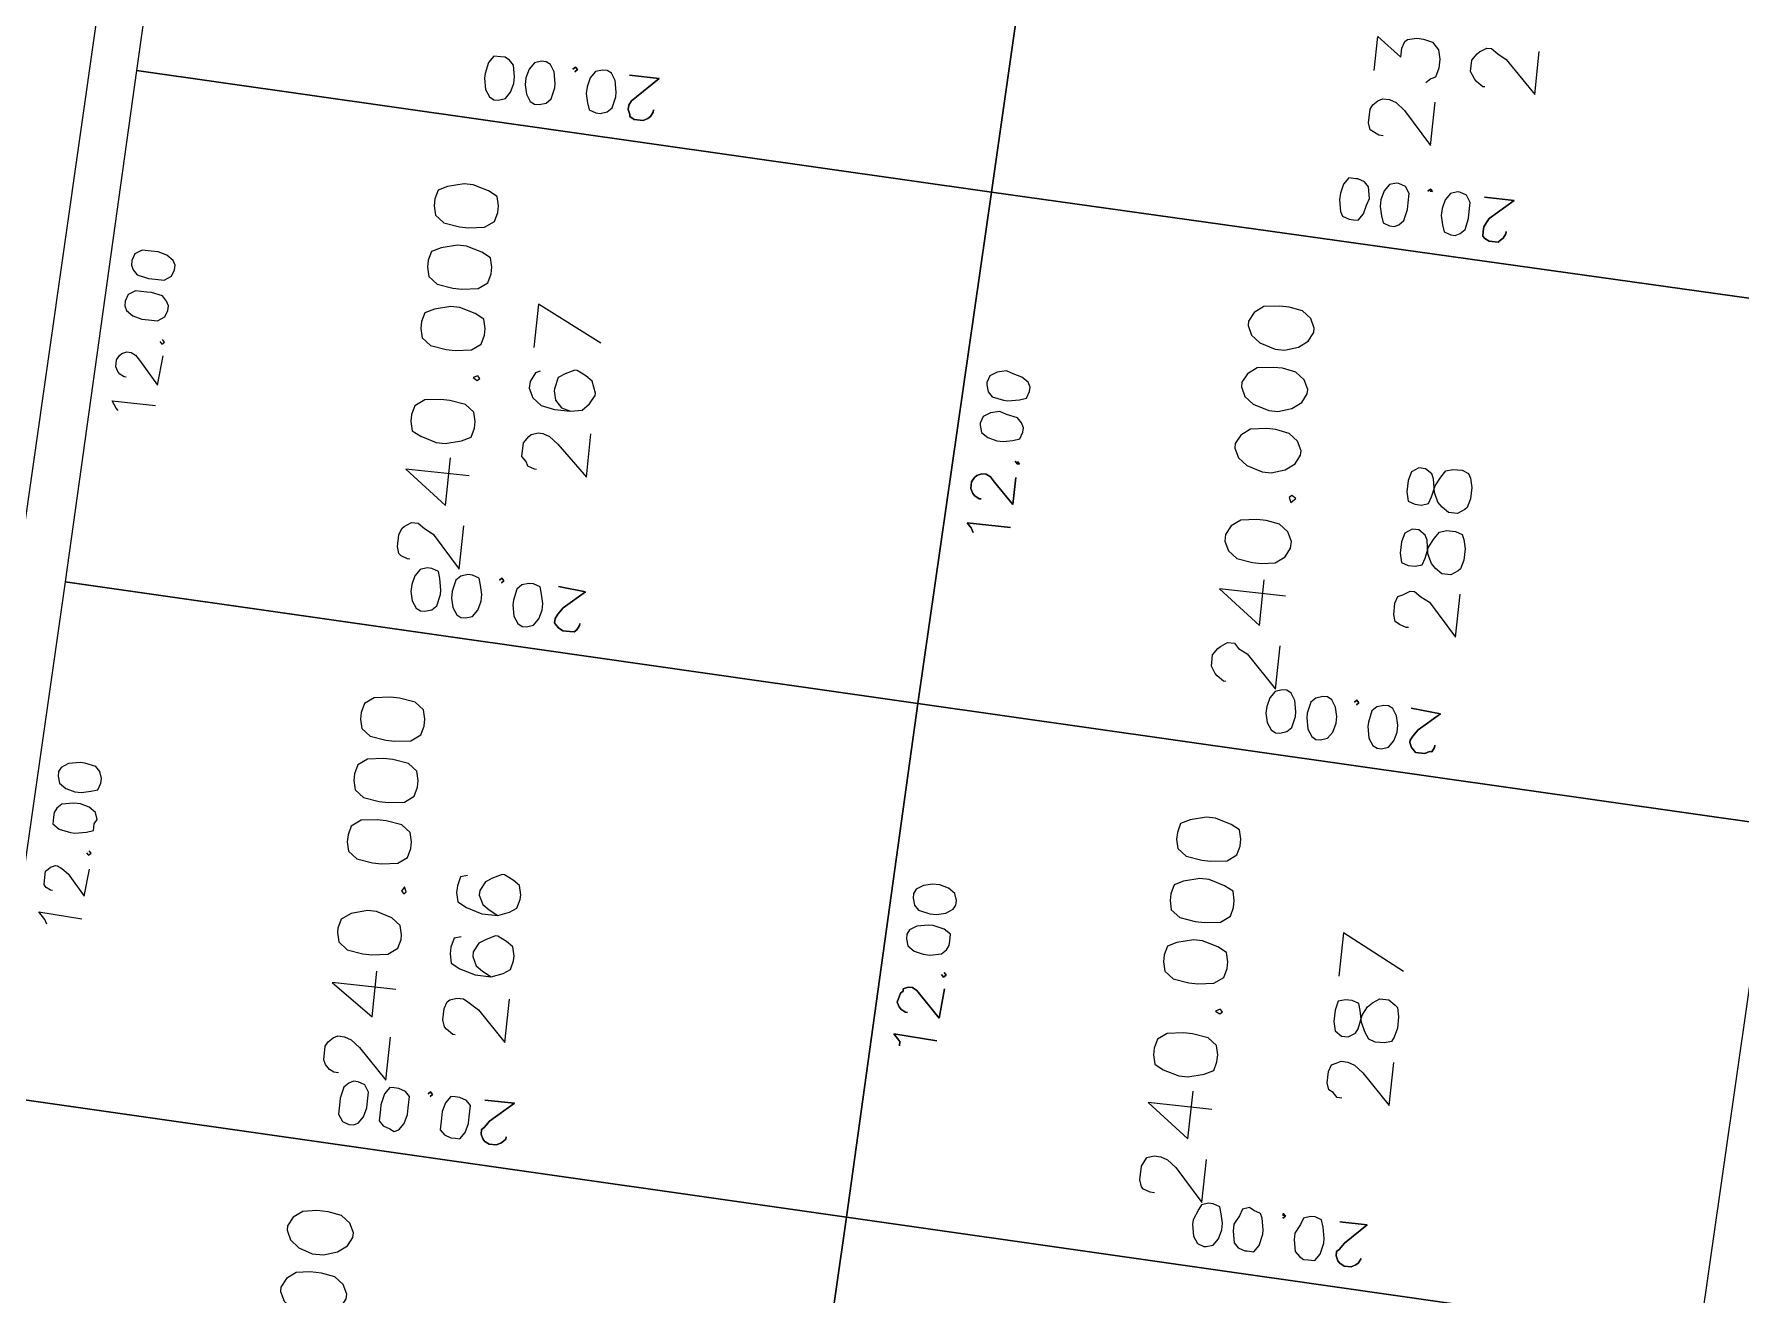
# Model space of a CAD drawing. Header units: metres. Extents: x -977055 to 805873, y -1033982 to 242021.
# Drawn here: x 2636.78 to 2676.52, y 898.19 to 927.55 of the extents above; entities that cross this region are included whole.
import ezdxf

# ---------------------------------------------------------------- set-up
doc = ezdxf.new("R2010")
doc.units = ezdxf.units.M
for name, color, linetype in [('PDF_acera', 7, 'Continuous'), ('PDF_areas por lote', 7, 'Continuous'), ('PDF_COTAS', 7, 'Continuous'), ('PDF_LOTES', 7, 'Continuous'), ('PDF_No. lotes', 7, 'Continuous')]:
    doc.layers.add(name, color=color, linetype=linetype)

# ---------------------------------------------------------------- blocks, each defined once
blk = doc.blocks.new('CALLE')
at = {"layer": 'PDF_acera', "lineweight": 9}
blk.add_lwpolyline([(-75.188736, -210.83328), (-74.130336, -179.71632), (-75.400416, -178.361568), (-132.08832, -176.414112), (-133.443072, -177.684192), (-134.501472, -208.801152), (-133.231392, -210.155904), (-76.543488, -212.10336)], close=True, dxfattribs=at)
at = {"layer": 'PDF_areas por lote', "lineweight": 9}
for points in [[(-106.813728, -183.992256), (-106.983072, -184.076928), (-107.11008, -184.246272), (-107.194752, -184.500288), (-107.194752, -184.711968), (-107.11008, -184.965984), (-106.983072, -185.135328), (-106.813728, -185.22), (-106.729056, -185.22), (-106.559712, -185.135328), (-106.432704, -184.965984), (-106.390368, -184.711968), (-106.390368, -184.500288), (-106.432704, -184.246272), (-106.559712, -184.076928), (-106.729056, -183.992256)], [(-105.670656, -183.992256), (-105.84, -184.076928), (-105.967008, -184.246272), (-106.05168, -184.500288), (-106.05168, -184.711968), (-105.967008, -184.965984), (-105.84, -185.135328), (-105.670656, -185.22), (-105.585984, -185.22), (-105.41664, -185.135328), (-105.289632, -184.965984), (-105.247296, -184.711968), (-105.247296, -184.500288), (-105.289632, -184.246272), (-105.41664, -184.076928), (-105.585984, -183.992256)], [(-100.082304, -184.330944), (-100.251648, -184.37328), (-100.378656, -184.542624), (-100.420992, -184.838976), (-100.420992, -185.00832), (-100.378656, -185.304672), (-100.251648, -185.474016), (-100.082304, -185.516352), (-99.997632, -185.516352), (-99.828288, -185.474016), (-99.70128, -185.304672), (-99.616608, -185.00832), (-99.616608, -184.838976), (-99.70128, -184.542624), (-99.828288, -184.37328), (-99.997632, -184.330944)], [(-98.388864, -184.330944), (-98.558208, -184.37328), (-98.685216, -184.542624), (-98.727552, -184.838976), (-98.727552, -185.00832), (-98.685216, -185.304672), (-98.558208, -185.474016), (-98.388864, -185.516352), (-98.261856, -185.516352), (-98.092512, -185.474016), (-97.965504, -185.304672), (-97.923168, -185.00832), (-97.923168, -184.838976), (-97.965504, -184.542624), (-98.092512, -184.37328), (-98.261856, -184.330944)], [(-97.245792, -184.330944), (-97.415136, -184.37328), (-97.542144, -184.542624), (-97.58448, -184.838976), (-97.58448, -185.00832), (-97.542144, -185.304672), (-97.415136, -185.474016), (-97.245792, -185.516352), (-97.118784, -185.516352), (-96.94944, -185.474016), (-96.822432, -185.304672), (-96.780096, -185.00832), (-96.780096, -184.838976), (-96.822432, -184.542624), (-96.94944, -184.37328), (-97.118784, -184.330944)], [(-96.10272, -184.330944), (-96.272064, -184.37328), (-96.399072, -184.542624), (-96.441408, -184.838976), (-96.441408, -185.00832), (-96.399072, -185.304672), (-96.272064, -185.474016), (-96.10272, -185.516352), (-95.975712, -185.516352), (-95.806368, -185.474016), (-95.67936, -185.304672), (-95.637024, -185.00832), (-95.637024, -184.838976), (-95.67936, -184.542624), (-95.806368, -184.37328), (-95.975712, -184.330944)], [(-90.514368, -184.669632), (-90.683712, -184.711968), (-90.768384, -184.881312), (-90.853056, -185.177664), (-90.853056, -185.347008), (-90.768384, -185.64336), (-90.683712, -185.812704), (-90.514368, -185.85504), (-90.38736, -185.85504), (-90.218016, -185.812704), (-90.091008, -185.64336), (-90.048672, -185.347008), (-90.048672, -185.177664), (-90.091008, -184.881312), (-90.218016, -184.711968), (-90.38736, -184.669632)], [(-88.778592, -184.669632), (-88.947936, -184.711968), (-89.074944, -184.881312), (-89.11728, -185.177664), (-89.11728, -185.347008), (-89.074944, -185.64336), (-88.947936, -185.812704), (-88.778592, -185.85504), (-88.651584, -185.85504), (-88.48224, -185.812704), (-88.397568, -185.64336), (-88.312896, -185.347008), (-88.312896, -185.177664), (-88.397568, -184.881312), (-88.48224, -184.711968), (-88.651584, -184.669632)], [(-87.63552, -184.669632), (-87.804864, -184.711968), (-87.931872, -184.881312), (-87.974208, -185.177664), (-87.974208, -185.347008), (-87.931872, -185.64336), (-87.804864, -185.812704), (-87.63552, -185.85504), (-87.508512, -185.85504), (-87.339168, -185.812704), (-87.254496, -185.64336), (-87.169824, -185.347008), (-87.169824, -185.177664), (-87.254496, -184.881312), (-87.339168, -184.711968), (-87.508512, -184.669632)], [(-86.492448, -184.669632), (-86.661792, -184.711968), (-86.7888, -184.881312), (-86.831136, -185.177664), (-86.831136, -185.347008), (-86.7888, -185.64336), (-86.661792, -185.812704), (-86.492448, -185.85504), (-86.36544, -185.85504), (-86.196096, -185.812704), (-86.111424, -185.64336), (-86.026752, -185.347008), (-86.026752, -185.177664), (-86.111424, -184.881312), (-86.196096, -184.711968), (-86.36544, -184.669632)], [(-99.193248, -185.43168), (-99.235584, -185.474016), (-99.193248, -185.516352), (-99.108576, -185.474016)], [(-89.582976, -185.728032), (-89.625312, -185.812704), (-89.582976, -185.85504), (-89.54064, -185.812704)], [(-100.717344, -199.61424), (-100.886688, -199.656576), (-100.97136, -199.82592), (-101.056032, -200.122272), (-101.056032, -200.291616), (-100.97136, -200.587968), (-100.886688, -200.757312), (-100.717344, -200.799648), (-100.590336, -200.799648), (-100.420992, -200.757312), (-100.293984, -200.587968), (-100.251648, -200.291616), (-100.251648, -200.122272), (-100.293984, -199.82592), (-100.420992, -199.656576), (-100.590336, -199.61424)], [(-98.981568, -199.61424), (-99.150912, -199.656576), (-99.27792, -199.82592), (-99.320256, -200.122272), (-99.320256, -200.291616), (-99.27792, -200.587968), (-99.150912, -200.757312), (-98.981568, -200.799648), (-98.85456, -200.799648), (-98.685216, -200.757312), (-98.600544, -200.587968), (-98.515872, -200.291616), (-98.515872, -200.122272), (-98.600544, -199.82592), (-98.685216, -199.656576), (-98.85456, -199.61424)], [(-97.838496, -199.61424), (-98.00784, -199.656576), (-98.134848, -199.82592), (-98.177184, -200.122272), (-98.177184, -200.291616), (-98.134848, -200.587968), (-98.00784, -200.757312), (-97.838496, -200.799648), (-97.711488, -200.799648), (-97.542144, -200.757312), (-97.457472, -200.587968), (-97.3728, -200.291616), (-97.3728, -200.122272), (-97.457472, -199.82592), (-97.542144, -199.656576), (-97.711488, -199.61424)], [(-96.695424, -199.61424), (-96.864768, -199.656576), (-96.991776, -199.82592), (-97.034112, -200.122272), (-97.034112, -200.291616), (-96.991776, -200.587968), (-96.864768, -200.757312), (-96.695424, -200.799648), (-96.568416, -200.799648), (-96.399072, -200.757312), (-96.3144, -200.587968), (-96.229728, -200.291616), (-96.229728, -200.122272), (-96.3144, -199.82592), (-96.399072, -199.656576), (-96.568416, -199.61424)], [(-91.107072, -199.910592), (-91.276416, -199.995264), (-91.403424, -200.164608), (-91.44576, -200.46096), (-91.44576, -200.630304), (-91.403424, -200.88432), (-91.276416, -201.053664), (-91.107072, -201.138336), (-90.980064, -201.138336), (-90.81072, -201.053664), (-90.683712, -200.88432), (-90.641376, -200.630304), (-90.641376, -200.46096), (-90.683712, -200.164608), (-90.81072, -199.995264), (-90.980064, -199.910592)], [(-89.371296, -199.910592), (-89.54064, -199.995264), (-89.667648, -200.164608), (-89.75232, -200.46096), (-89.75232, -200.630304), (-89.667648, -200.88432), (-89.54064, -201.053664), (-89.371296, -201.138336), (-89.286624, -201.138336), (-89.11728, -201.053664), (-88.990272, -200.88432), (-88.947936, -200.630304), (-88.947936, -200.46096), (-88.990272, -200.164608), (-89.11728, -199.995264), (-89.286624, -199.910592)], [(-88.228224, -199.910592), (-88.397568, -199.995264), (-88.524576, -200.164608), (-88.609248, -200.46096), (-88.609248, -200.630304), (-88.524576, -200.88432), (-88.397568, -201.053664), (-88.228224, -201.138336), (-88.143552, -201.138336), (-87.974208, -201.053664), (-87.8472, -200.88432), (-87.804864, -200.630304), (-87.804864, -200.46096), (-87.8472, -200.164608), (-87.974208, -199.995264), (-88.143552, -199.910592)], [(-87.085152, -199.910592), (-87.254496, -199.995264), (-87.381504, -200.164608), (-87.466176, -200.46096), (-87.466176, -200.630304), (-87.381504, -200.88432), (-87.254496, -201.053664), (-87.085152, -201.138336), (-87.00048, -201.138336), (-86.831136, -201.053664), (-86.704128, -200.88432), (-86.661792, -200.630304), (-86.661792, -200.46096), (-86.704128, -200.164608), (-86.831136, -199.995264), (-87.00048, -199.910592)], [(-99.785952, -200.67264), (-99.828288, -200.757312), (-99.785952, -200.799648), (-99.743616, -200.757312)], [(-90.17568, -201.011328), (-90.260352, -201.053664), (-90.17568, -201.138336), (-90.133344, -201.053664)]]:
    blk.add_lwpolyline(points, close=True, dxfattribs=at)
for points in [[(-102.6648, -184.627296), (-102.6648, -184.542624), (-102.622464, -184.457952), (-102.537792, -184.37328), (-102.45312, -184.330944), (-102.199104, -184.330944), (-102.114432, -184.37328), (-102.02976, -184.457952), (-101.987424, -184.542624), (-101.987424, -184.669632), (-102.02976, -184.79664), (-102.156768, -184.965984), (-102.707136, -185.516352), (-101.902752, -185.516352)], [(-101.013696, -185.516352), (-101.013696, -184.330944), (-101.564064, -185.135328), (-100.717344, -185.135328)], [(-93.054528, -184.923648), (-93.054528, -184.881312), (-93.012192, -184.754304), (-92.969856, -184.711968), (-92.842848, -184.669632), (-92.631168, -184.669632), (-92.50416, -184.711968), (-92.461824, -184.754304), (-92.377152, -184.881312), (-92.377152, -185.00832), (-92.461824, -185.135328), (-92.546496, -185.304672), (-93.1392, -185.85504), (-92.334816, -185.85504)], [(-91.403424, -185.85504), (-91.403424, -184.669632), (-91.996128, -185.474016), (-91.107072, -185.474016)], [(-103.257504, -199.910592), (-103.257504, -199.82592), (-103.215168, -199.698912), (-103.172832, -199.656576), (-103.045824, -199.61424), (-102.791808, -199.61424), (-102.707136, -199.656576), (-102.622464, -199.698912), (-102.580128, -199.82592), (-102.580128, -199.952928), (-102.622464, -200.079936), (-102.749472, -200.24928), (-103.342176, -200.799648), (-102.537792, -200.799648)], [(-101.6064, -200.799648), (-101.6064, -199.61424), (-102.199104, -200.418624), (-101.310048, -200.418624)], [(-93.689568, -200.206944), (-93.689568, -200.164608), (-93.604896, -200.0376), (-93.56256, -199.995264), (-93.435552, -199.910592), (-93.223872, -199.910592), (-93.096864, -199.995264), (-93.054528, -200.0376), (-92.969856, -200.164608), (-92.969856, -200.291616), (-93.054528, -200.376288), (-93.1392, -200.545632), (-93.731904, -201.138336), (-92.92752, -201.138336)], [(-91.996128, -201.138336), (-91.996128, -199.910592), (-92.588832, -200.714976), (-91.742112, -200.714976)], [(-83.317248, -202.027392), (-83.317248, -201.94272), (-83.274912, -201.858048), (-83.232576, -201.773376), (-83.105568, -201.73104), (-82.851552, -201.73104), (-82.76688, -201.773376), (-82.682208, -201.858048), (-82.639872, -201.94272), (-82.639872, -202.069728), (-82.682208, -202.196736), (-82.809216, -202.36608), (-83.40192, -202.916448), (-82.597536, -202.916448)], [(-82.13184, -201.73104), (-81.4968, -201.73104), (-81.835488, -202.196736), (-81.666144, -202.196736), (-81.539136, -202.239072), (-81.4968, -202.281408), (-81.454464, -202.450752), (-81.454464, -202.57776), (-81.4968, -202.747104), (-81.623808, -202.874112), (-81.793152, -202.916448), (-81.962496, -202.916448), (-82.13184, -202.874112), (-82.174176, -202.78944), (-82.258848, -202.704768)]]:
    blk.add_lwpolyline(points, dxfattribs=at)
at = {"layer": 'PDF_COTAS', "lineweight": 9}
for points in [[(-100.505664, -178.954272), (-100.420992, -178.911936), (-100.293984, -178.784928), (-100.33632, -179.589312)], [(-99.870624, -178.996608), (-99.870624, -178.954272), (-99.828288, -178.8696), (-99.785952, -178.827264), (-99.70128, -178.827264), (-99.531936, -178.827264), (-99.4896, -178.8696), (-99.447264, -178.911936), (-99.404928, -178.996608), (-99.404928, -179.038944), (-99.447264, -179.123616), (-99.531936, -179.250624), (-99.91296, -179.589312), (-99.404928, -179.631648)], [(-90.895392, -179.250624), (-90.853056, -179.208288), (-90.726048, -179.123616), (-90.726048, -179.928)], [(-90.260352, -179.335296), (-90.260352, -179.29296), (-90.218016, -179.208288), (-90.17568, -179.165952), (-90.091008, -179.123616), (-89.964, -179.123616), (-89.879328, -179.165952), (-89.836992, -179.208288), (-89.794656, -179.29296), (-89.794656, -179.377632), (-89.836992, -179.462304), (-89.921664, -179.546976), (-90.345024, -179.928), (-89.794656, -179.970336)], [(-99.108576, -179.546976), (-99.150912, -179.589312), (-99.108576, -179.631648), (-99.06624, -179.589312)], [(-89.54064, -179.885664), (-89.582976, -179.928), (-89.54064, -179.970336), (-89.498304, -179.928)]]:
    blk.add_lwpolyline(points, dxfattribs=at)
for points in [[(-98.515872, -178.8696), (-98.64288, -178.8696), (-98.727552, -178.996608), (-98.769888, -179.208288), (-98.769888, -179.29296), (-98.727552, -179.50464), (-98.685216, -179.631648), (-98.558208, -179.631648), (-98.473536, -179.673984), (-98.346528, -179.631648), (-98.261856, -179.50464), (-98.21952, -179.335296), (-98.21952, -179.208288), (-98.261856, -178.996608), (-98.346528, -178.911936), (-98.4312, -178.8696)], [(-97.753824, -178.8696), (-97.880832, -178.911936), (-97.965504, -179.038944), (-98.00784, -179.208288), (-98.00784, -179.335296), (-97.965504, -179.50464), (-97.923168, -179.631648), (-97.79616, -179.673984), (-97.711488, -179.673984), (-97.58448, -179.631648), (-97.499808, -179.546976), (-97.457472, -179.335296), (-97.457472, -179.250624), (-97.499808, -179.038944), (-97.58448, -178.911936), (-97.669152, -178.8696)], [(-88.947936, -179.165952), (-89.032608, -179.208288), (-89.11728, -179.335296), (-89.159616, -179.50464), (-89.159616, -179.631648), (-89.159616, -179.800992), (-89.074944, -179.928), (-88.947936, -179.970336), (-88.863264, -179.970336), (-88.778592, -179.928), (-88.69392, -179.843328), (-88.651584, -179.631648), (-88.651584, -179.546976), (-88.651584, -179.335296), (-88.736256, -179.208288), (-88.863264, -179.165952)], [(-88.185888, -179.208288), (-88.27056, -179.250624), (-88.355232, -179.335296), (-88.397568, -179.546976), (-88.397568, -179.673984), (-88.397568, -179.843328), (-88.312896, -179.970336), (-88.185888, -180.012672), (-88.101216, -180.012672), (-88.016544, -179.970336), (-87.931872, -179.843328), (-87.889536, -179.673984), (-87.889536, -179.546976), (-87.889536, -179.377632), (-87.974208, -179.250624), (-88.101216, -179.208288)], [(-103.596192, -185.00832), (-103.553856, -185.092992), (-103.426848, -185.177664), (-103.257504, -185.22), (-103.130496, -185.22), (-102.961152, -185.22), (-102.834144, -185.135328), (-102.791808, -185.00832), (-102.791808, -184.923648), (-102.834144, -184.838976), (-102.918816, -184.754304), (-103.130496, -184.711968), (-103.257504, -184.711968), (-103.426848, -184.711968), (-103.553856, -184.79664), (-103.596192, -184.923648)], [(-103.596192, -185.00832), (-103.553856, -185.092992), (-103.426848, -185.177664), (-103.257504, -185.22), (-103.130496, -185.22), (-102.961152, -185.22), (-102.834144, -185.135328), (-102.791808, -185.00832), (-102.791808, -184.923648), (-102.834144, -184.838976), (-102.918816, -184.754304), (-103.130496, -184.711968), (-103.257504, -184.711968), (-103.426848, -184.711968), (-103.553856, -184.79664), (-103.596192, -184.923648)], [(-93.98592, -185.304672), (-93.943584, -185.43168), (-93.858912, -185.516352), (-93.647232, -185.558688), (-93.56256, -185.558688), (-93.35088, -185.516352), (-93.223872, -185.474016), (-93.181536, -185.347008), (-93.181536, -185.262336), (-93.223872, -185.135328), (-93.35088, -185.050656), (-93.520224, -185.00832), (-93.647232, -185.00832), (-93.816576, -185.050656), (-93.943584, -185.135328), (-93.98592, -185.22)], [(-93.98592, -185.304672), (-93.943584, -185.43168), (-93.858912, -185.516352), (-93.647232, -185.558688), (-93.56256, -185.558688), (-93.35088, -185.516352), (-93.223872, -185.474016), (-93.181536, -185.347008), (-93.181536, -185.262336), (-93.223872, -185.135328), (-93.35088, -185.050656), (-93.520224, -185.00832), (-93.647232, -185.00832), (-93.816576, -185.050656), (-93.943584, -185.135328), (-93.98592, -185.22)], [(-84.417984, -185.64336), (-84.375648, -185.770368), (-84.24864, -185.85504), (-84.079296, -185.897376), (-83.952288, -185.897376), (-83.740608, -185.85504), (-83.655936, -185.770368), (-83.6136, -185.685696), (-83.6136, -185.601024), (-83.6136, -185.474016), (-83.740608, -185.389344), (-83.952288, -185.347008), (-84.03696, -185.347008), (-84.24864, -185.389344), (-84.375648, -185.474016), (-84.417984, -185.558688)], [(-84.417984, -185.64336), (-84.375648, -185.770368), (-84.24864, -185.85504), (-84.079296, -185.897376), (-83.952288, -185.897376), (-83.740608, -185.85504), (-83.655936, -185.770368), (-83.6136, -185.685696), (-83.6136, -185.601024), (-83.6136, -185.474016), (-83.740608, -185.389344), (-83.952288, -185.347008), (-84.03696, -185.347008), (-84.24864, -185.389344), (-84.375648, -185.474016), (-84.417984, -185.558688)], [(-103.638528, -185.770368), (-103.596192, -185.85504), (-103.469184, -185.939712), (-103.29984, -185.982048), (-103.172832, -185.982048), (-102.961152, -185.982048), (-102.87648, -185.897376), (-102.834144, -185.770368), (-102.834144, -185.685696), (-102.834144, -185.601024), (-102.961152, -185.516352), (-103.172832, -185.474016), (-103.257504, -185.474016), (-103.469184, -185.474016), (-103.553856, -185.558688), (-103.596192, -185.685696)], [(-103.638528, -185.770368), (-103.596192, -185.85504), (-103.469184, -185.939712), (-103.29984, -185.982048), (-103.172832, -185.982048), (-102.961152, -185.982048), (-102.87648, -185.897376), (-102.834144, -185.770368), (-102.834144, -185.685696), (-102.834144, -185.601024), (-102.961152, -185.516352), (-103.172832, -185.474016), (-103.257504, -185.474016), (-103.469184, -185.474016), (-103.553856, -185.558688), (-103.596192, -185.685696)], [(-94.028256, -186.06672), (-93.98592, -186.193728), (-93.858912, -186.2784), (-93.689568, -186.320736), (-93.56256, -186.320736), (-93.393216, -186.2784), (-93.266208, -186.236064), (-93.223872, -186.109056), (-93.223872, -186.024384), (-93.266208, -185.897376), (-93.35088, -185.812704), (-93.56256, -185.770368), (-93.689568, -185.770368), (-93.858912, -185.812704), (-93.98592, -185.897376), (-94.028256, -185.982048)], [(-94.028256, -186.06672), (-93.98592, -186.193728), (-93.858912, -186.2784), (-93.689568, -186.320736), (-93.56256, -186.320736), (-93.393216, -186.2784), (-93.266208, -186.236064), (-93.223872, -186.109056), (-93.223872, -186.024384), (-93.266208, -185.897376), (-93.35088, -185.812704), (-93.56256, -185.770368), (-93.689568, -185.770368), (-93.858912, -185.812704), (-93.98592, -185.897376), (-94.028256, -185.982048)], [(-102.87648, -186.320736), (-102.834144, -186.363072), (-102.87648, -186.405408), (-102.918816, -186.363072), (-102.87648, -186.405408), (-102.834144, -186.363072)], [(-84.417984, -186.405408), (-84.375648, -186.532416), (-84.290976, -186.617088), (-84.079296, -186.659424), (-83.994624, -186.659424), (-83.782944, -186.617088), (-83.655936, -186.532416), (-83.6136, -186.447744), (-83.6136, -186.363072), (-83.655936, -186.236064), (-83.782944, -186.151392), (-83.952288, -186.109056), (-84.079296, -186.109056), (-84.24864, -186.151392), (-84.375648, -186.236064), (-84.417984, -186.320736)], [(-84.417984, -186.405408), (-84.375648, -186.532416), (-84.290976, -186.617088), (-84.079296, -186.659424), (-83.994624, -186.659424), (-83.782944, -186.617088), (-83.655936, -186.532416), (-83.6136, -186.447744), (-83.6136, -186.363072), (-83.655936, -186.236064), (-83.782944, -186.151392), (-83.952288, -186.109056), (-84.079296, -186.109056), (-84.24864, -186.151392), (-84.375648, -186.236064), (-84.417984, -186.320736)], [(-103.638528, -186.91344), (-103.638528, -186.998112), (-103.51152, -187.082784), (-103.342176, -187.12512), (-103.215168, -187.12512), (-103.003488, -187.12512), (-102.918816, -187.040448), (-102.87648, -186.91344), (-102.87648, -186.828768), (-102.87648, -186.744096), (-103.003488, -186.659424), (-103.172832, -186.617088), (-103.29984, -186.617088), (-103.51152, -186.617088), (-103.596192, -186.70176), (-103.638528, -186.828768)], [(-103.638528, -186.91344), (-103.638528, -186.998112), (-103.51152, -187.082784), (-103.342176, -187.12512), (-103.215168, -187.12512), (-103.003488, -187.12512), (-102.918816, -187.040448), (-102.87648, -186.91344), (-102.87648, -186.828768), (-102.87648, -186.744096), (-103.003488, -186.659424), (-103.172832, -186.617088), (-103.29984, -186.617088), (-103.51152, -186.617088), (-103.596192, -186.70176), (-103.638528, -186.828768)], [(-93.266208, -186.617088), (-93.223872, -186.659424), (-93.266208, -186.70176), (-93.308544, -186.659424), (-93.266208, -186.70176), (-93.223872, -186.659424)], [(-94.070592, -187.209792), (-94.028256, -187.3368), (-93.901248, -187.421472), (-93.731904, -187.463808), (-93.604896, -187.463808), (-93.435552, -187.421472), (-93.308544, -187.379136), (-93.266208, -187.252128), (-93.266208, -187.167456), (-93.308544, -187.040448), (-93.393216, -186.955776), (-93.604896, -186.91344), (-93.689568, -186.91344), (-93.901248, -186.955776), (-94.028256, -187.040448), (-94.070592, -187.12512)], [(-94.070592, -187.209792), (-94.028256, -187.3368), (-93.901248, -187.421472), (-93.731904, -187.463808), (-93.604896, -187.463808), (-93.435552, -187.421472), (-93.308544, -187.379136), (-93.266208, -187.252128), (-93.266208, -187.167456), (-93.308544, -187.040448), (-93.393216, -186.955776), (-93.604896, -186.91344), (-93.689568, -186.91344), (-93.901248, -186.955776), (-94.028256, -187.040448), (-94.070592, -187.12512)], [(-83.698272, -186.955776), (-83.655936, -186.998112), (-83.698272, -187.040448), (-83.740608, -186.998112), (-83.698272, -187.040448), (-83.655936, -186.998112)], [(-84.46032, -187.54848), (-84.417984, -187.675488), (-84.333312, -187.76016), (-84.121632, -187.802496), (-84.03696, -187.802496), (-83.82528, -187.76016), (-83.698272, -187.675488), (-83.655936, -187.590816), (-83.655936, -187.506144), (-83.698272, -187.379136), (-83.82528, -187.294464), (-83.994624, -187.252128), (-84.121632, -187.252128), (-84.290976, -187.294464), (-84.417984, -187.3368), (-84.46032, -187.463808)], [(-84.46032, -187.54848), (-84.417984, -187.675488), (-84.333312, -187.76016), (-84.121632, -187.802496), (-84.03696, -187.802496), (-83.82528, -187.76016), (-83.698272, -187.675488), (-83.655936, -187.590816), (-83.655936, -187.506144), (-83.698272, -187.379136), (-83.82528, -187.294464), (-83.994624, -187.252128), (-84.121632, -187.252128), (-84.290976, -187.294464), (-84.417984, -187.3368), (-84.46032, -187.463808)], [(-102.87648, -187.379136), (-102.87648, -187.929504), (-103.257504, -187.506144), (-103.384512, -187.421472), (-103.426848, -187.379136), (-103.51152, -187.379136), (-103.596192, -187.421472), (-103.638528, -187.463808), (-103.680864, -187.54848), (-103.680864, -187.675488), (-103.638528, -187.76016), (-103.596192, -187.802496), (-103.553856, -187.844832), (-103.51152, -187.844832), (-103.553856, -187.844832), (-103.596192, -187.802496), (-103.638528, -187.76016), (-103.680864, -187.675488), (-103.680864, -187.54848), (-103.638528, -187.463808), (-103.596192, -187.421472), (-103.51152, -187.379136), (-103.426848, -187.379136), (-103.384512, -187.421472), (-103.257504, -187.506144), (-102.87648, -187.929504)], [(-93.266208, -187.717824), (-93.308544, -188.225856), (-93.647232, -187.844832), (-93.77424, -187.76016), (-93.858912, -187.717824), (-93.943584, -187.717824), (-93.98592, -187.76016), (-94.028256, -187.802496), (-94.070592, -187.887168), (-94.070592, -188.014176), (-94.070592, -188.098848), (-94.028256, -188.141184), (-93.943584, -188.18352), (-93.901248, -188.18352), (-93.943584, -188.18352), (-94.028256, -188.141184), (-94.070592, -188.098848), (-94.070592, -188.014176), (-94.070592, -187.887168), (-94.028256, -187.802496), (-93.98592, -187.76016), (-93.943584, -187.717824), (-93.858912, -187.717824), (-93.77424, -187.76016), (-93.647232, -187.844832), (-93.308544, -188.225856)], [(-83.698272, -188.014176), (-83.698272, -188.564544), (-84.079296, -188.18352), (-84.163968, -188.098848), (-84.24864, -188.056512), (-84.333312, -188.056512), (-84.417984, -188.098848), (-84.46032, -188.098848), (-84.502656, -188.18352), (-84.502656, -188.352864), (-84.46032, -188.437536), (-84.417984, -188.479872), (-84.333312, -188.522208), (-84.290976, -188.522208), (-84.333312, -188.522208), (-84.417984, -188.479872), (-84.46032, -188.437536), (-84.502656, -188.352864), (-84.502656, -188.18352), (-84.46032, -188.098848), (-84.417984, -188.098848), (-84.333312, -188.056512), (-84.24864, -188.056512), (-84.163968, -188.098848), (-84.079296, -188.18352), (-83.698272, -188.564544)], [(-100.886688, -195.59232), (-100.844352, -194.787936), (-100.97136, -194.914944), (-101.056032, -194.914944), (-100.97136, -194.914944), (-100.844352, -194.787936)], [(-99.91296, -195.634656), (-100.463328, -195.59232), (-100.082304, -195.211296), (-99.997632, -195.126624), (-99.955296, -195.041952), (-99.955296, -194.95728), (-99.997632, -194.872608), (-100.039968, -194.872608), (-100.082304, -194.830272), (-100.251648, -194.787936), (-100.33632, -194.830272), (-100.378656, -194.872608), (-100.420992, -194.95728), (-100.420992, -194.999616), (-100.420992, -194.95728), (-100.378656, -194.872608), (-100.33632, -194.830272), (-100.251648, -194.787936), (-100.082304, -194.830272), (-100.039968, -194.872608), (-99.997632, -194.872608), (-99.955296, -194.95728), (-99.955296, -195.041952), (-99.997632, -195.126624), (-100.082304, -195.211296), (-100.463328, -195.59232)], [(-99.06624, -194.830272), (-99.193248, -194.872608), (-99.27792, -194.999616), (-99.320256, -195.16896), (-99.320256, -195.295968), (-99.27792, -195.507648), (-99.193248, -195.59232), (-99.108576, -195.634656), (-99.023904, -195.634656), (-98.896896, -195.634656), (-98.812224, -195.507648), (-98.769888, -195.295968), (-98.769888, -195.211296), (-98.812224, -194.999616), (-98.896896, -194.872608), (-98.981568, -194.830272)], [(-99.06624, -194.830272), (-99.193248, -194.872608), (-99.27792, -194.999616), (-99.320256, -195.16896), (-99.320256, -195.295968), (-99.27792, -195.507648), (-99.193248, -195.59232), (-99.108576, -195.634656), (-99.023904, -195.634656), (-98.896896, -195.634656), (-98.812224, -195.507648), (-98.769888, -195.295968), (-98.769888, -195.211296), (-98.812224, -194.999616), (-98.896896, -194.872608), (-98.981568, -194.830272)], [(-98.304192, -194.872608), (-98.4312, -194.914944), (-98.515872, -194.999616), (-98.558208, -195.211296), (-98.558208, -195.338304), (-98.515872, -195.507648), (-98.4312, -195.634656), (-98.346528, -195.676992), (-98.261856, -195.676992), (-98.134848, -195.634656), (-98.050176, -195.507648), (-98.00784, -195.338304), (-98.00784, -195.211296), (-98.050176, -195.041952), (-98.134848, -194.914944), (-98.21952, -194.872608)], [(-98.304192, -194.872608), (-98.4312, -194.914944), (-98.515872, -194.999616), (-98.558208, -195.211296), (-98.558208, -195.338304), (-98.515872, -195.507648), (-98.4312, -195.634656), (-98.346528, -195.676992), (-98.261856, -195.676992), (-98.134848, -195.634656), (-98.050176, -195.507648), (-98.00784, -195.338304), (-98.00784, -195.211296), (-98.050176, -195.041952), (-98.134848, -194.914944), (-98.21952, -194.872608)], [(-91.276416, -195.931008), (-91.276416, -195.126624), (-91.361088, -195.211296), (-91.44576, -195.253632), (-91.361088, -195.211296), (-91.276416, -195.126624)], [(-90.345024, -195.931008), (-90.853056, -195.931008), (-90.472032, -195.549984), (-90.38736, -195.465312), (-90.345024, -195.38064), (-90.345024, -195.295968), (-90.38736, -195.211296), (-90.429696, -195.16896), (-90.514368, -195.126624), (-90.641376, -195.126624), (-90.726048, -195.16896), (-90.768384, -195.211296), (-90.81072, -195.295968), (-90.81072, -195.338304), (-90.81072, -195.295968), (-90.768384, -195.211296), (-90.726048, -195.16896), (-90.641376, -195.126624), (-90.514368, -195.126624), (-90.429696, -195.16896), (-90.38736, -195.211296), (-90.345024, -195.295968), (-90.345024, -195.38064), (-90.38736, -195.465312), (-90.472032, -195.549984), (-90.853056, -195.931008)], [(-89.455968, -195.16896), (-89.582976, -195.211296), (-89.667648, -195.338304), (-89.709984, -195.507648), (-89.709984, -195.634656), (-89.667648, -195.804), (-89.625312, -195.931008), (-89.498304, -195.973344), (-89.413632, -195.973344), (-89.32896, -195.931008), (-89.244288, -195.846336), (-89.201952, -195.634656), (-89.159616, -195.507648), (-89.201952, -195.338304), (-89.286624, -195.211296), (-89.413632, -195.16896)], [(-89.455968, -195.16896), (-89.582976, -195.211296), (-89.667648, -195.338304), (-89.709984, -195.507648), (-89.709984, -195.634656), (-89.667648, -195.804), (-89.625312, -195.931008), (-89.498304, -195.973344), (-89.413632, -195.973344), (-89.32896, -195.931008), (-89.244288, -195.846336), (-89.201952, -195.634656), (-89.159616, -195.507648), (-89.201952, -195.338304), (-89.286624, -195.211296), (-89.413632, -195.16896)], [(-88.69392, -195.211296), (-88.820928, -195.253632), (-88.9056, -195.338304), (-88.947936, -195.549984), (-88.947936, -195.634656), (-88.9056, -195.846336), (-88.863264, -195.973344), (-88.736256, -196.01568), (-88.651584, -196.01568), (-88.566912, -195.973344), (-88.48224, -195.846336), (-88.439904, -195.676992), (-88.397568, -195.549984), (-88.439904, -195.38064), (-88.524576, -195.253632), (-88.651584, -195.211296)], [(-88.69392, -195.211296), (-88.820928, -195.253632), (-88.9056, -195.338304), (-88.947936, -195.549984), (-88.947936, -195.634656), (-88.9056, -195.846336), (-88.863264, -195.973344), (-88.736256, -196.01568), (-88.651584, -196.01568), (-88.566912, -195.973344), (-88.48224, -195.846336), (-88.439904, -195.676992), (-88.397568, -195.549984), (-88.439904, -195.38064), (-88.524576, -195.253632), (-88.651584, -195.211296)], [(-99.616608, -195.59232), (-99.658944, -195.634656), (-99.70128, -195.59232), (-99.658944, -195.549984), (-99.70128, -195.59232), (-99.658944, -195.634656)], [(-90.048672, -195.931008), (-90.091008, -195.973344), (-90.091008, -195.931008), (-90.048672, -195.888672), (-90.091008, -195.931008), (-90.091008, -195.973344)], [(-104.14656, -200.968992), (-104.104224, -201.096), (-103.977216, -201.180672), (-103.807872, -201.223008), (-103.680864, -201.223008), (-103.51152, -201.180672), (-103.384512, -201.138336), (-103.342176, -201.011328), (-103.342176, -200.926656), (-103.384512, -200.799648), (-103.469184, -200.757312), (-103.680864, -200.67264), (-103.765536, -200.67264), (-103.977216, -200.714976), (-104.104224, -200.799648), (-104.14656, -200.926656)], [(-104.14656, -200.968992), (-104.104224, -201.096), (-103.977216, -201.180672), (-103.807872, -201.223008), (-103.680864, -201.223008), (-103.51152, -201.180672), (-103.384512, -201.138336), (-103.342176, -201.011328), (-103.342176, -200.926656), (-103.384512, -200.799648), (-103.469184, -200.757312), (-103.680864, -200.67264), (-103.765536, -200.67264), (-103.977216, -200.714976), (-104.104224, -200.799648), (-104.14656, -200.926656)], [(-94.536288, -201.30768), (-94.493952, -201.434688), (-94.40928, -201.51936), (-94.1976, -201.561696), (-94.112928, -201.561696), (-93.901248, -201.51936), (-93.77424, -201.434688), (-93.731904, -201.350016), (-93.731904, -201.265344), (-93.77424, -201.138336), (-93.901248, -201.053664), (-94.070592, -201.011328), (-94.1976, -201.011328), (-94.366944, -201.053664), (-94.493952, -201.138336), (-94.536288, -201.223008)], [(-94.536288, -201.30768), (-94.493952, -201.434688), (-94.40928, -201.51936), (-94.1976, -201.561696), (-94.112928, -201.561696), (-93.901248, -201.51936), (-93.77424, -201.434688), (-93.731904, -201.350016), (-93.731904, -201.265344), (-93.77424, -201.138336), (-93.901248, -201.053664), (-94.070592, -201.011328), (-94.1976, -201.011328), (-94.366944, -201.053664), (-94.493952, -201.138336), (-94.536288, -201.223008)], [(-104.14656, -201.73104), (-104.14656, -201.858048), (-104.019552, -201.94272), (-103.807872, -201.985056), (-103.7232, -201.985056), (-103.51152, -201.94272), (-103.426848, -201.900384), (-103.384512, -201.773376), (-103.342176, -201.688704), (-103.384512, -201.561696), (-103.51152, -201.51936), (-103.680864, -201.434688), (-103.807872, -201.434688), (-104.019552, -201.477024), (-104.104224, -201.561696), (-104.14656, -201.688704)], [(-104.14656, -201.73104), (-104.14656, -201.858048), (-104.019552, -201.94272), (-103.807872, -201.985056), (-103.7232, -201.985056), (-103.51152, -201.94272), (-103.426848, -201.900384), (-103.384512, -201.773376), (-103.342176, -201.688704), (-103.384512, -201.561696), (-103.51152, -201.51936), (-103.680864, -201.434688), (-103.807872, -201.434688), (-104.019552, -201.477024), (-104.104224, -201.561696), (-104.14656, -201.688704)], [(-84.926016, -201.646368), (-84.926016, -201.73104), (-84.799008, -201.815712), (-84.629664, -201.858048), (-84.502656, -201.900384), (-84.290976, -201.858048), (-84.206304, -201.773376), (-84.163968, -201.646368), (-84.163968, -201.604032), (-84.163968, -201.477024), (-84.290976, -201.392352), (-84.46032, -201.350016), (-84.587328, -201.350016), (-84.799008, -201.392352), (-84.88368, -201.434688), (-84.926016, -201.561696)], [(-84.926016, -201.646368), (-84.926016, -201.73104), (-84.799008, -201.815712), (-84.629664, -201.858048), (-84.502656, -201.900384), (-84.290976, -201.858048), (-84.206304, -201.773376), (-84.163968, -201.646368), (-84.163968, -201.604032), (-84.163968, -201.477024), (-84.290976, -201.392352), (-84.46032, -201.350016), (-84.587328, -201.350016), (-84.799008, -201.392352), (-84.88368, -201.434688), (-84.926016, -201.561696)], [(-94.578624, -202.069728), (-94.536288, -202.196736), (-94.40928, -202.281408), (-94.239936, -202.323744), (-94.112928, -202.323744), (-93.943584, -202.281408), (-93.816576, -202.196736), (-93.77424, -202.112064), (-93.77424, -202.027392), (-93.816576, -201.900384), (-93.901248, -201.815712), (-94.112928, -201.773376), (-94.1976, -201.773376), (-94.40928, -201.815712), (-94.536288, -201.900384), (-94.578624, -201.985056)], [(-94.578624, -202.069728), (-94.536288, -202.196736), (-94.40928, -202.281408), (-94.239936, -202.323744), (-94.112928, -202.323744), (-93.943584, -202.281408), (-93.816576, -202.196736), (-93.77424, -202.112064), (-93.77424, -202.027392), (-93.816576, -201.900384), (-93.901248, -201.815712), (-94.112928, -201.773376), (-94.1976, -201.773376), (-94.40928, -201.815712), (-94.536288, -201.900384), (-94.578624, -201.985056)], [(-84.968352, -202.408416), (-84.926016, -202.493088), (-84.841344, -202.57776), (-84.629664, -202.620096), (-84.502656, -202.620096), (-84.333312, -202.620096), (-84.206304, -202.535424), (-84.163968, -202.408416), (-84.163968, -202.36608), (-84.206304, -202.239072), (-84.333312, -202.1544), (-84.502656, -202.112064), (-84.629664, -202.112064), (-84.799008, -202.1544), (-84.926016, -202.196736), (-84.968352, -202.323744)], [(-84.968352, -202.408416), (-84.926016, -202.493088), (-84.841344, -202.57776), (-84.629664, -202.620096), (-84.502656, -202.620096), (-84.333312, -202.620096), (-84.206304, -202.535424), (-84.163968, -202.408416), (-84.163968, -202.36608), (-84.206304, -202.239072), (-84.333312, -202.1544), (-84.502656, -202.112064), (-84.629664, -202.112064), (-84.799008, -202.1544), (-84.926016, -202.196736), (-84.968352, -202.323744)], [(-103.426848, -202.323744), (-103.384512, -202.323744), (-103.426848, -202.36608), (-103.469184, -202.323744), (-103.426848, -202.36608), (-103.384512, -202.323744)], [(-104.188896, -202.874112), (-104.188896, -203.00112), (-104.061888, -203.085792), (-103.850208, -203.128128), (-103.765536, -203.128128), (-103.553856, -203.085792), (-103.426848, -203.043456), (-103.384512, -202.916448), (-103.384512, -202.831776), (-103.426848, -202.704768), (-103.553856, -202.662432), (-103.7232, -202.57776), (-103.850208, -202.57776), (-104.061888, -202.620096), (-104.14656, -202.704768), (-104.188896, -202.78944)], [(-104.188896, -202.874112), (-104.188896, -203.00112), (-104.061888, -203.085792), (-103.850208, -203.128128), (-103.765536, -203.128128), (-103.553856, -203.085792), (-103.426848, -203.043456), (-103.384512, -202.916448), (-103.384512, -202.831776), (-103.426848, -202.704768), (-103.553856, -202.662432), (-103.7232, -202.57776), (-103.850208, -202.57776), (-104.061888, -202.620096), (-104.14656, -202.704768), (-104.188896, -202.78944)], [(-93.816576, -202.620096), (-93.77424, -202.662432), (-93.816576, -202.704768), (-93.858912, -202.662432), (-93.816576, -202.704768), (-93.77424, -202.662432)], [(-94.62096, -203.2128), (-94.578624, -203.339808), (-94.451616, -203.42448), (-94.282272, -203.466816), (-94.155264, -203.466816), (-93.98592, -203.42448), (-93.858912, -203.339808), (-93.816576, -203.255136), (-93.816576, -203.170464), (-93.858912, -203.043456), (-93.943584, -202.958784), (-94.155264, -202.916448), (-94.239936, -202.916448), (-94.451616, -202.958784), (-94.578624, -203.043456), (-94.62096, -203.128128)], [(-94.62096, -203.2128), (-94.578624, -203.339808), (-94.451616, -203.42448), (-94.282272, -203.466816), (-94.155264, -203.466816), (-93.98592, -203.42448), (-93.858912, -203.339808), (-93.816576, -203.255136), (-93.816576, -203.170464), (-93.858912, -203.043456), (-93.943584, -202.958784), (-94.155264, -202.916448), (-94.239936, -202.916448), (-94.451616, -202.958784), (-94.578624, -203.043456), (-94.62096, -203.128128)], [(-84.24864, -202.958784), (-84.206304, -203.00112), (-84.24864, -203.043456), (-84.24864, -203.00112), (-84.24864, -203.043456), (-84.206304, -203.00112)], [(-103.426848, -203.382144), (-103.426848, -203.890176), (-103.807872, -203.509152), (-103.93488, -203.42448), (-103.977216, -203.382144), (-104.061888, -203.382144), (-104.14656, -203.42448), (-104.188896, -203.466816), (-104.231232, -203.551488), (-104.231232, -203.678496), (-104.188896, -203.763168), (-104.14656, -203.805504), (-104.061888, -203.84784), (-104.14656, -203.805504), (-104.188896, -203.763168), (-104.231232, -203.678496), (-104.231232, -203.551488), (-104.188896, -203.466816), (-104.14656, -203.42448), (-104.061888, -203.382144), (-103.977216, -203.382144), (-103.93488, -203.42448), (-103.807872, -203.509152), (-103.426848, -203.890176)], [(-85.010688, -203.551488), (-84.968352, -203.63616), (-84.88368, -203.720832), (-84.672, -203.763168), (-84.544992, -203.763168), (-84.375648, -203.763168), (-84.24864, -203.678496), (-84.206304, -203.551488), (-84.206304, -203.509152), (-84.24864, -203.382144), (-84.375648, -203.297472), (-84.544992, -203.255136), (-84.672, -203.255136), (-84.841344, -203.297472), (-84.968352, -203.339808), (-85.010688, -203.466816)], [(-85.010688, -203.551488), (-84.968352, -203.63616), (-84.88368, -203.720832), (-84.672, -203.763168), (-84.544992, -203.763168), (-84.375648, -203.763168), (-84.24864, -203.678496), (-84.206304, -203.551488), (-84.206304, -203.509152), (-84.24864, -203.382144), (-84.375648, -203.297472), (-84.544992, -203.255136), (-84.672, -203.255136), (-84.841344, -203.297472), (-84.968352, -203.339808), (-85.010688, -203.466816)], [(-93.816576, -203.678496), (-93.858912, -204.228864), (-94.1976, -203.84784), (-94.324608, -203.763168), (-94.40928, -203.720832), (-94.451616, -203.720832), (-94.536288, -203.763168), (-94.578624, -203.805504), (-94.62096, -203.84784), (-94.62096, -204.017184), (-94.578624, -204.101856), (-94.578624, -204.144192), (-94.493952, -204.186528), (-94.451616, -204.186528), (-94.493952, -204.186528), (-94.578624, -204.144192), (-94.578624, -204.101856), (-94.62096, -204.017184), (-94.62096, -203.84784), (-94.578624, -203.805504), (-94.536288, -203.763168), (-94.451616, -203.720832), (-94.40928, -203.720832), (-94.324608, -203.763168), (-94.1976, -203.84784), (-93.858912, -204.228864)], [(-84.24864, -204.017184), (-84.24864, -204.567552), (-84.629664, -204.144192), (-84.714336, -204.101856), (-84.799008, -204.05952), (-84.88368, -204.05952), (-84.968352, -204.05952), (-85.010688, -204.101856), (-85.053024, -204.186528), (-85.053024, -204.355872), (-85.010688, -204.398208), (-84.968352, -204.440544), (-84.88368, -204.48288), (-84.841344, -204.48288), (-84.88368, -204.48288), (-84.968352, -204.440544), (-85.010688, -204.398208), (-85.053024, -204.355872), (-85.053024, -204.186528), (-85.010688, -204.101856), (-84.968352, -204.05952), (-84.88368, -204.05952), (-84.799008, -204.05952), (-84.714336, -204.101856), (-84.629664, -204.144192), (-84.24864, -204.567552)]]:
    blk.add_lwpolyline(points, close=True, dxfattribs=at)
at = {"layer": 'PDF_LOTES', "lineweight": 20}
for points in [[(-113.88384, -193.941216), (-104.315904, -194.279904), (-103.765536, -178.276896), (-113.375808, -177.938208)], [(-104.315904, -194.279904), (-94.705632, -194.576256), (-94.155264, -178.615584), (-103.765536, -178.276896)], [(-94.705632, -194.576256), (-85.137696, -194.914944), (-84.587328, -178.911936), (-94.155264, -178.615584)], [(-85.137696, -194.914944), (-75.527424, -195.253632), (-75.019392, -180.055008), (-75.78144, -179.208288), (-84.587328, -178.911936)], [(-114.434208, -209.944224), (-104.866272, -210.240576), (-104.315904, -194.279904), (-113.88384, -193.941216)], [(-104.866272, -210.240576), (-95.256, -210.579264), (-94.705632, -194.576256), (-104.315904, -194.279904)], [(-95.256, -210.579264), (-85.645728, -210.917952), (-85.137696, -194.914944), (-94.705632, -194.576256)], [(-85.645728, -210.917952), (-76.882176, -211.214304), (-76.035456, -210.452256), (-75.527424, -195.253632), (-85.137696, -194.914944)]]:
    blk.add_lwpolyline(points, close=True, dxfattribs=at)
at = {"layer": 'PDF_No. lotes', "lineweight": 20}
for points in [[(-101.733408, -186.70176), (-101.733408, -186.659424), (-101.648736, -186.532416), (-101.6064, -186.49008), (-101.479392, -186.447744), (-101.267712, -186.447744), (-101.140704, -186.49008), (-101.098368, -186.532416), (-101.056032, -186.659424), (-101.056032, -186.786432), (-101.098368, -186.871104), (-101.225376, -187.082784), (-101.775744, -187.633152), (-100.97136, -187.633152)], [(-99.91296, -186.617088), (-99.955296, -186.49008), (-100.12464, -186.447744), (-100.251648, -186.447744), (-100.420992, -186.49008), (-100.505664, -186.659424), (-100.590336, -186.955776), (-100.590336, -187.252128), (-100.505664, -187.463808), (-100.420992, -187.590816), (-100.251648, -187.633152), (-100.166976, -187.633152), (-99.997632, -187.590816), (-99.91296, -187.463808), (-99.828288, -187.294464), (-99.828288, -187.252128), (-99.91296, -187.082784), (-99.997632, -186.955776), (-100.166976, -186.871104), (-100.251648, -186.871104), (-100.420992, -186.955776), (-100.505664, -187.082784), (-100.590336, -187.252128)], [(-98.769888, -186.617088), (-98.812224, -186.49008), (-98.981568, -186.447744), (-99.108576, -186.447744), (-99.27792, -186.49008), (-99.362592, -186.659424), (-99.447264, -186.955776), (-99.447264, -187.252128), (-99.362592, -187.463808), (-99.27792, -187.590816), (-99.108576, -187.633152), (-99.023904, -187.633152), (-98.85456, -187.590816), (-98.769888, -187.463808), (-98.685216, -187.294464), (-98.685216, -187.252128), (-98.769888, -187.082784), (-98.85456, -186.955776), (-99.023904, -186.871104), (-99.108576, -186.871104), (-99.27792, -186.955776), (-99.362592, -187.082784), (-99.447264, -187.252128)], [(-91.149408, -187.082784), (-91.149408, -187.040448), (-91.107072, -186.91344), (-91.0224, -186.871104), (-90.937728, -186.786432), (-90.683712, -186.786432), (-90.556704, -186.871104), (-90.514368, -186.91344), (-90.472032, -187.040448), (-90.472032, -187.12512), (-90.514368, -187.252128), (-90.641376, -187.421472), (-91.191744, -188.014176), (-90.38736, -188.014176)], [(-89.32896, -186.955776), (-89.371296, -186.871104), (-89.54064, -186.786432), (-89.667648, -186.786432), (-89.836992, -186.871104), (-89.964, -187.040448), (-90.006336, -187.294464), (-90.006336, -187.590816), (-89.964, -187.802496), (-89.836992, -187.929504), (-89.667648, -188.014176), (-89.625312, -188.014176), (-89.413632, -187.929504), (-89.32896, -187.802496), (-89.244288, -187.633152), (-89.244288, -187.590816), (-89.32896, -187.421472), (-89.413632, -187.294464), (-89.625312, -187.252128), (-89.667648, -187.252128), (-89.836992, -187.294464), (-89.964, -187.421472), (-90.006336, -187.590816)], [(-88.69392, -188.014176), (-88.101216, -186.786432), (-88.9056, -186.786432)], [(-101.140704, -203.170464), (-101.140704, -203.085792), (-101.056032, -203.00112), (-101.013696, -202.916448), (-100.886688, -202.874112), (-100.675008, -202.874112), (-100.548, -202.916448), (-100.505664, -203.00112), (-100.463328, -203.085792), (-100.463328, -203.2128), (-100.505664, -203.339808), (-100.632672, -203.509152), (-101.18304, -204.05952), (-100.378656, -204.05952)], [(-98.685216, -204.05952), (-98.092512, -202.874112), (-98.896896, -202.874112)], [(-92.334816, -203.466816), (-92.334816, -203.42448), (-92.29248, -203.297472), (-92.250144, -203.2128), (-92.123136, -203.170464), (-91.911456, -203.170464), (-91.784448, -203.2128), (-91.742112, -203.297472), (-91.65744, -203.42448), (-91.65744, -203.509152), (-91.742112, -203.63616), (-91.826784, -203.805504), (-92.419488, -204.355872), (-91.615104, -204.355872)], [(-82.216512, -203.805504), (-82.216512, -203.763168), (-82.13184, -203.63616), (-82.089504, -203.593824), (-81.962496, -203.509152), (-81.750816, -203.509152), (-81.623808, -203.593824), (-81.581472, -203.63616), (-81.4968, -203.763168), (-81.4968, -203.84784), (-81.581472, -203.974848), (-81.666144, -204.144192), (-82.258848, -204.736896), (-81.454464, -204.736896)]]:
    blk.add_lwpolyline(points, dxfattribs=at)
for points in [[(-99.743616, -202.874112), (-99.91296, -202.916448), (-99.997632, -203.043456), (-99.997632, -203.170464), (-99.91296, -203.297472), (-99.828288, -203.339808), (-99.574272, -203.382144), (-99.404928, -203.466816), (-99.320256, -203.551488), (-99.235584, -203.678496), (-99.235584, -203.84784), (-99.320256, -203.974848), (-99.362592, -204.017184), (-99.531936, -204.05952), (-99.743616, -204.05952), (-99.91296, -204.017184), (-99.997632, -203.974848), (-100.039968, -203.84784), (-100.039968, -203.678496), (-99.997632, -203.551488), (-99.870624, -203.466816), (-99.70128, -203.382144), (-99.4896, -203.339808), (-99.362592, -203.297472), (-99.320256, -203.170464), (-99.320256, -203.043456), (-99.362592, -202.916448), (-99.531936, -202.874112)], [(-90.980064, -203.170464), (-91.149408, -203.2128), (-91.191744, -203.339808), (-91.191744, -203.466816), (-91.149408, -203.593824), (-91.0224, -203.63616), (-90.81072, -203.678496), (-90.641376, -203.763168), (-90.514368, -203.84784), (-90.472032, -203.974848), (-90.472032, -204.144192), (-90.514368, -204.2712), (-90.59904, -204.313536), (-90.768384, -204.355872), (-90.980064, -204.355872), (-91.149408, -204.313536), (-91.191744, -204.2712), (-91.276416, -204.144192), (-91.276416, -203.974848), (-91.191744, -203.84784), (-91.107072, -203.763168), (-90.937728, -203.678496), (-90.683712, -203.63616), (-90.59904, -203.593824), (-90.514368, -203.466816), (-90.514368, -203.339808), (-90.59904, -203.2128), (-90.768384, -203.170464)], [(-89.836992, -203.170464), (-90.006336, -203.2128), (-90.048672, -203.339808), (-90.048672, -203.466816), (-90.006336, -203.593824), (-89.879328, -203.63616), (-89.667648, -203.678496), (-89.498304, -203.763168), (-89.371296, -203.84784), (-89.32896, -203.974848), (-89.32896, -204.144192), (-89.371296, -204.2712), (-89.455968, -204.313536), (-89.625312, -204.355872), (-89.836992, -204.355872), (-90.006336, -204.313536), (-90.048672, -204.2712), (-90.133344, -204.144192), (-90.133344, -203.974848), (-90.048672, -203.84784), (-89.964, -203.763168), (-89.794656, -203.678496), (-89.54064, -203.63616), (-89.455968, -203.593824), (-89.371296, -203.466816), (-89.371296, -203.339808), (-89.455968, -203.2128), (-89.625312, -203.170464)]]:
    blk.add_lwpolyline(points, close=True, dxfattribs=at)

msp = doc.modelspace()

# ---------------------------------------------------------------- block references
at = {"xscale": 1.255773352820658, "yscale": 1.255773352820658, "zscale": 1.255773352820658, "rotation": 83.85573648860341}
msp.add_blockref('CALLE', (2427.15058, 1056.36283, 1015.371), dxfattribs=at)

doc.saveas('drawing.dxf')
